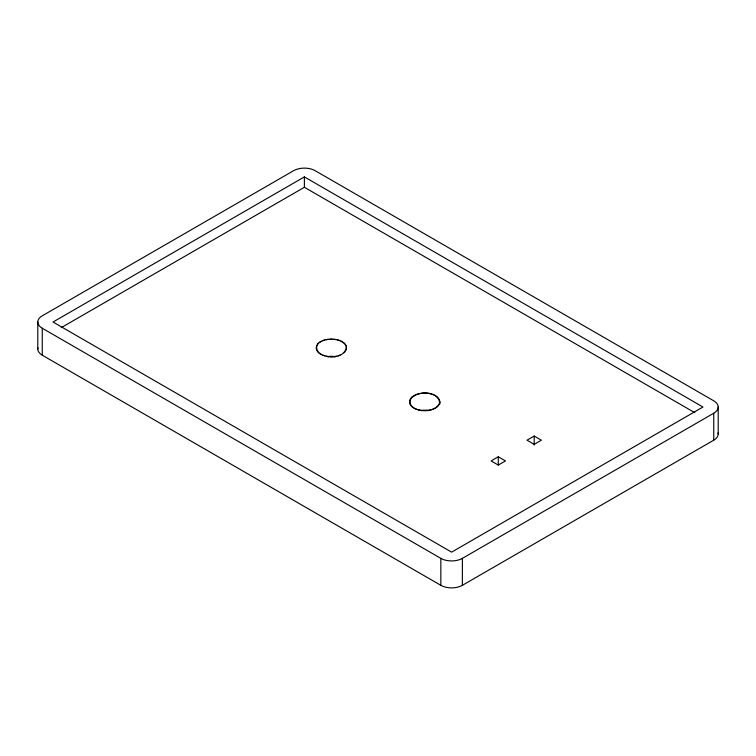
<?xml version="1.0" encoding="UTF-8"?>
<svg xmlns="http://www.w3.org/2000/svg" width="756" height="756" viewBox="0 0 756 756"><rect width="100%" height="100%" fill="white"/><g stroke="black" fill="none" stroke-linecap="round" stroke-linejoin="round"><path stroke-width="1.13" d="M409.554 402.031L409.941 403.761M409.591 401.493L409.979 399.763M439.775 402.192L439.378 403.921M439.812 401.653L439.416 399.924M316.188 347.41L316.244 348.714M316.414 346.437L316.944 345.161M346.229 349.442L345.7 350.718M346.446 348.469L346.399 347.165M439.85 401.842C437.941 415.394 402.655 412.833 411.538 397.458C419.552 390.266 439.519 391.079 439.85 404.101M410.262 399.244L411.415 397.637M439.104 404.432L437.941 406.048M317.596 344.254L318.673 343.111M345.048 351.625L343.961 352.769M411.916 397.183L416.839 394.367M437.45 406.501L435.607 407.881M319.712 342.336L321.272 341.391M304.385 176.904L53.033 322.028L451.615 552.145L702.967 407.021L304.385 176.904L304.385 187.271L694.792 412.672M61.208 327.669L304.385 187.271M498.289 456.775L491.107 460.924L498.289 465.072L505.471 460.924L498.289 456.775L498.289 465.072M534.199 436.051L527.017 440.19L534.199 444.339L541.381 440.19L534.199 436.051L534.199 445.095M42.26 328.246L440.842 558.363A15.233 8.798 0 0 0 462.379 558.363L713.74 413.239A15.233 8.798 0 0 0 713.74 400.803L315.157 170.686A15.233 8.798 0 0 0 293.621 170.686L42.26 315.81A15.233 8.798 0 0 0 42.26 328.246L42.26 355.197L440.842 585.314A15.233 8.798 0 0 0 462.379 585.314L713.74 440.19A15.233 8.798 0 0 0 718.068 432.829M434.927 408.249L432.526 409.308M322.623 340.786L324.551 340.105M340.02 355.093L338.093 355.774M417.662 394.122L420.449 393.451M431.704 409.563L428.907 410.234M326.12 339.737L328.293 339.368M336.514 356.142L334.35 356.511M421.357 393.337L424.362 393.111M428 410.347L425.004 410.574M329.975 339.236L332.243 339.208M332.659 356.643L330.4 356.671M425.288 393.129L428.283 393.356M424.069 410.555L421.073 410.328M333.925 339.331L336.127 339.642M328.709 356.548L326.516 356.237M429.172 393.517L431.969 394.178M420.185 410.168L417.397 409.497M337.696 340.011L339.68 340.644M324.938 355.868L322.954 355.235M432.753 394.471L435.154 395.53M416.613 409.213L414.212 408.145M341.032 341.24L342.666 342.137M321.612 354.64L319.968 353.742M435.777 395.927L437.62 397.316M413.579 407.758L411.736 406.369M343.706 342.922L344.887 344.027M318.938 352.957C307.475 338.055 342.477 334.152 346.371 346.579C345.36 359.176 325.061 359.327 317.756 351.852M438.055 397.788L439.208 399.404M411.311 405.896L410.149 404.28M345.539 344.944L346.172 346.191M317.104 350.935L316.462 349.688M718.2 407.021L718.2 433.972M713.74 413.239L713.74 440.19M462.379 558.363L462.379 585.314M440.842 558.363L440.842 585.314M37.8 322.028L37.8 348.979M421.13 410.725A7.106 4.101 0 0 1 428.236 410.725M327.764 356.823A7.106 4.101 0 0 1 334.87 356.823M42.26 355.197A15.233 8.798 0 0 1 37.932 347.826"/></g></svg>
